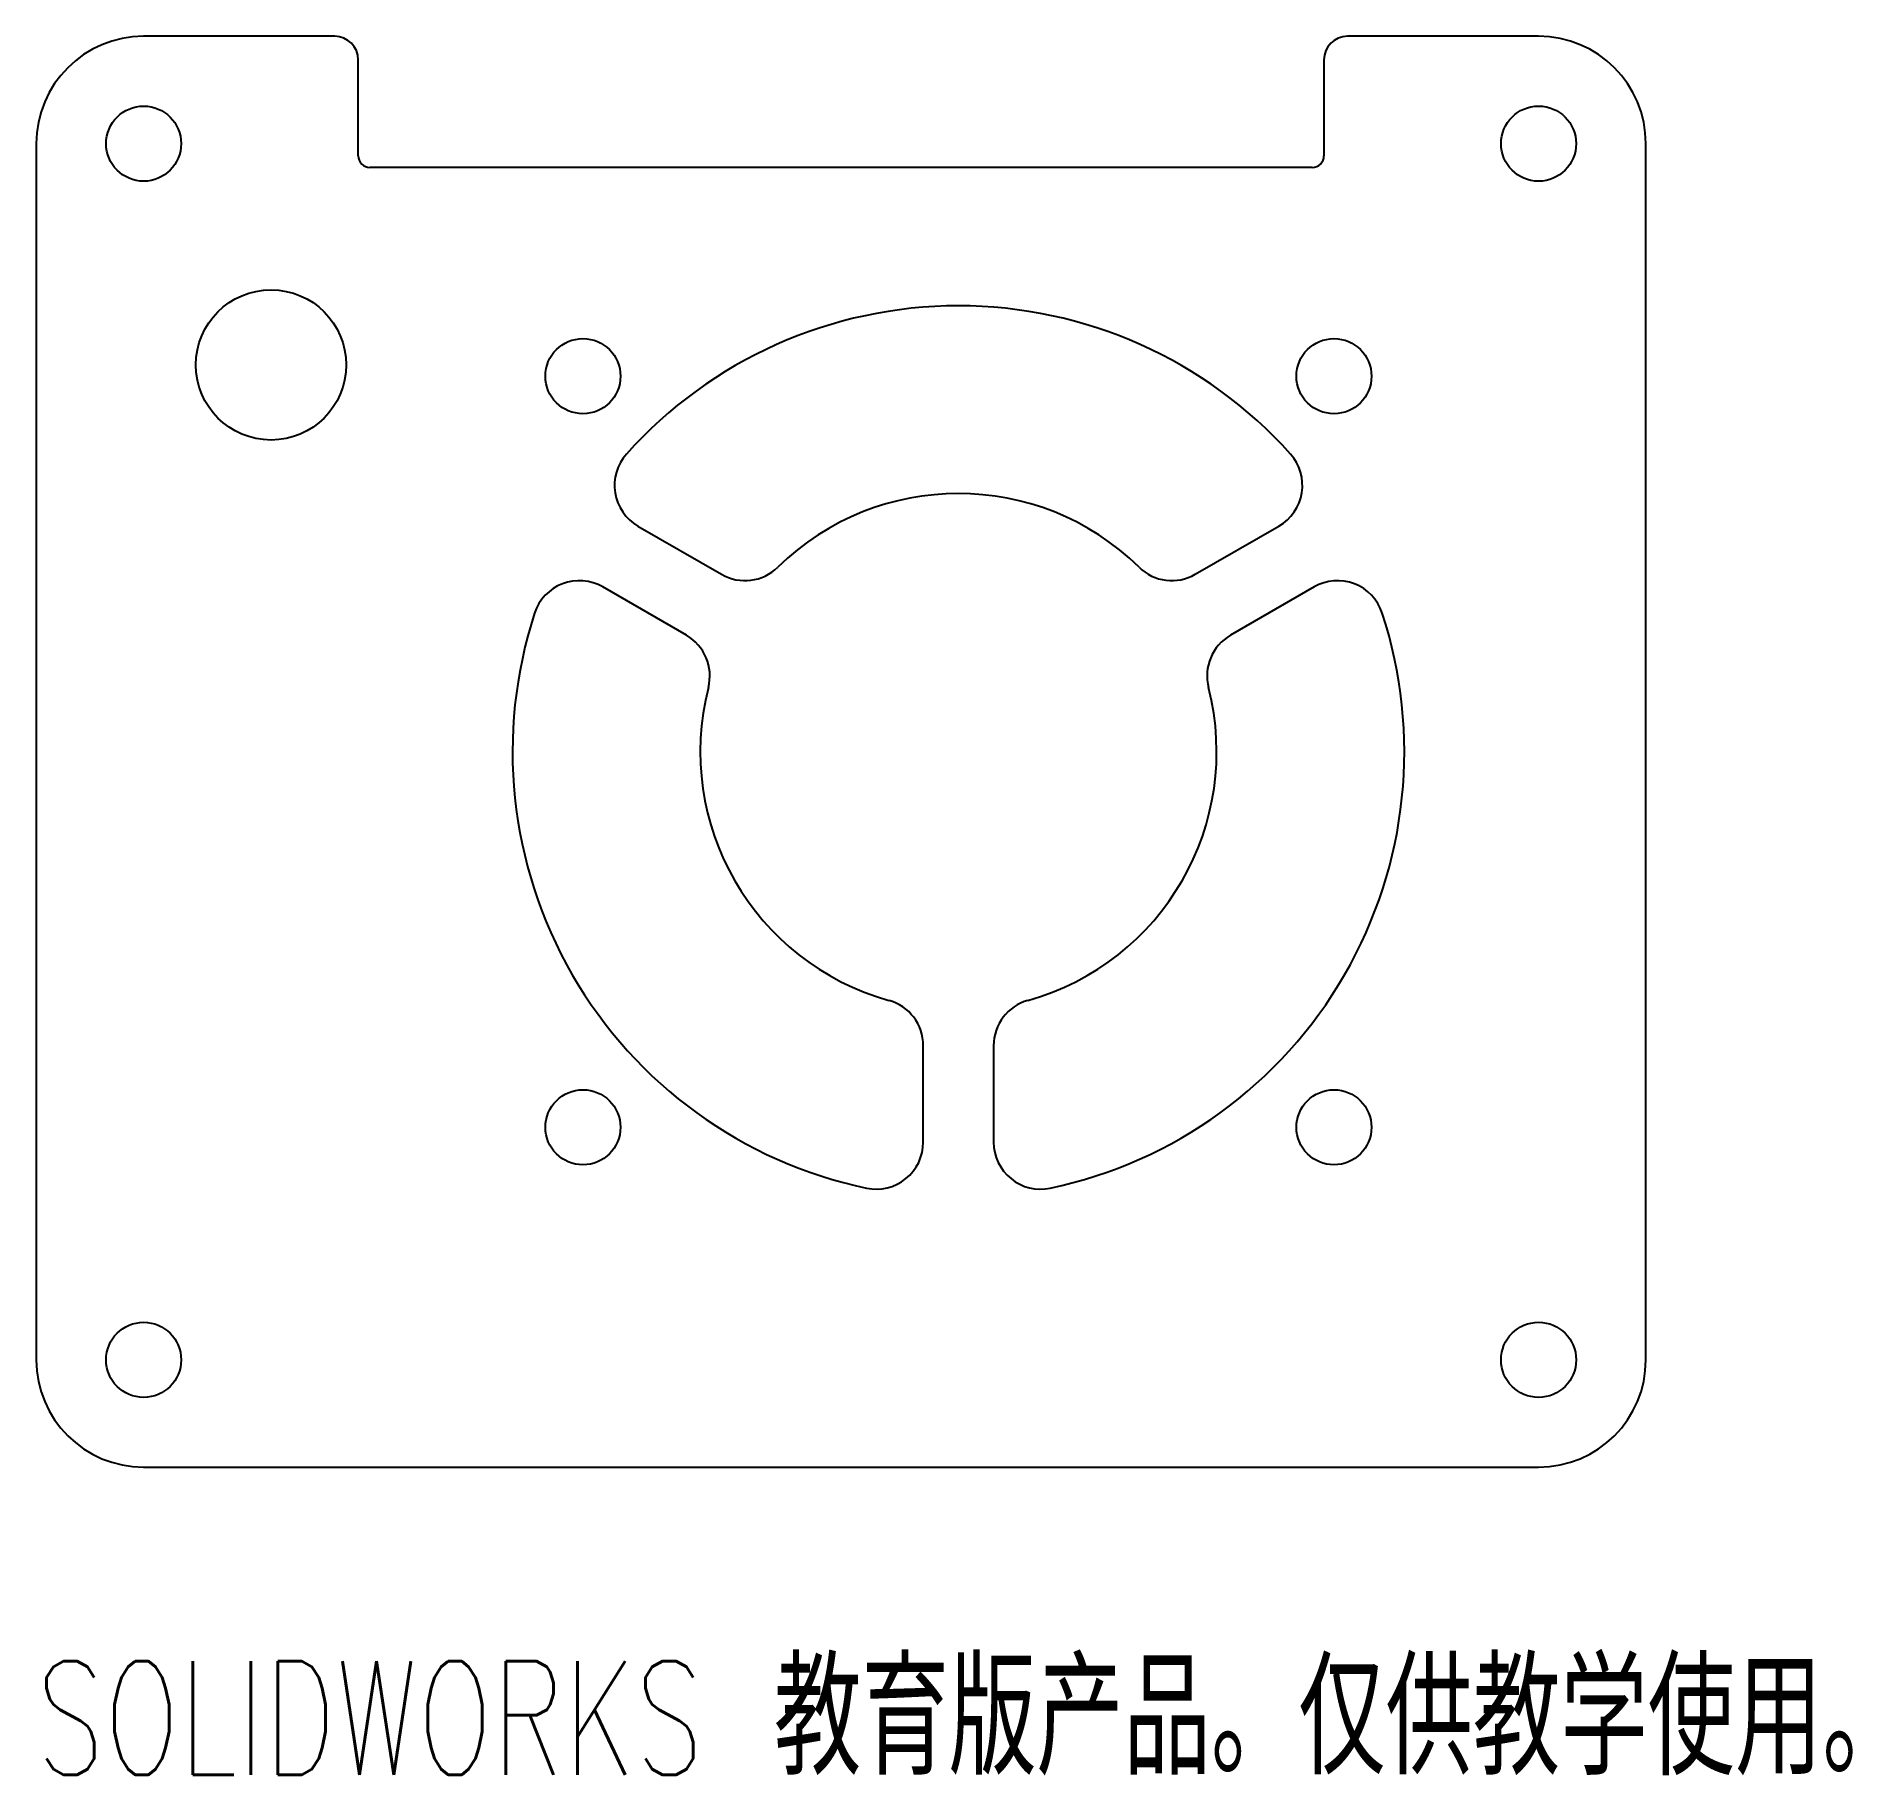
# Model space of a CAD drawing. Header units: millimetres. Extents: x -34.3 to 43.1, y -43.6 to 30.5.
import ezdxf

# ---------------------------------------------------------------- set-up
doc = ezdxf.new("R2010")
doc.units = ezdxf.units.MM
doc.styles.add('SLDTEXTSTYLE0', font='TXT', dxfattribs={"width": 0.7, "bigfont": 'bigfont'})

msp = doc.modelspace()

# ---------------------------------------------------------------- linework, layer by layer
at = {"color": 7, "linetype": 'Continuous', "lineweight": 25}
for p, q in [((-21.574, 30.48), (-29.718, 30.48)), ((29.718, 30.48), (21.574, 30.48)), ((-20.574, 25.392), (-20.574, 29.48)), ((20.574, 29.48), (20.574, 25.392)), ((-34.29, 25.908), (-34.29, -25.908)), ((34.29, -25.908), (34.29, 25.908)), ((20.074, 24.892), (-20.074, 24.892)), ((-8.657, 9.617), (-5.093, 7.559)), ((15.093, 7.559), (18.657, 9.617)), ((-6.593, 4.961), (-10.157, 7.019)), ((20.157, 7.019), (16.593, 4.961)), ((3.5, -16.636), (3.5, -12.52)), ((6.5, -12.52), (6.5, -16.636)), ((-29.718, -30.48), (29.718, -30.48))]:
    msp.add_line(p, q, dxfattribs=at)
for centre, radius in [((-29.718, 25.908), 1.6), ((29.718, 25.908), 1.6), ((-24.29, 16.48), 3.2), ((-11, 16), 1.6), ((21, 16), 1.6), ((-11, -16), 1.6), ((21, -16), 1.6), ((-29.718, -25.908), 1.6), ((29.718, -25.908), 1.6)]:
    msp.add_circle(centre, radius, dxfattribs=at)
for centre, radius, start, end in [((-29.718, 25.908), 4.572, 90, 180), ((-21.574, 29.48), 1, 0, 90), ((21.574, 29.48), 1, 90, 180), ((29.718, 25.908), 4.572, 0, 90), ((-20.074, 25.392), 0.5, 180, 270), ((20.074, 25.392), 0.5, 270, 0), ((5, 0), 19, 41.88116, 138.11884), ((-7.657, 11.349), 2, 138.11884, 240), ((17.657, 11.349), 2, 300, 41.88116), ((5, 0), 11, 45.6185, 134.3815), ((-4.093, 9.291), 2, 240, 314.3815), ((14.093, 9.291), 2, 225.6185, 300), ((-11.157, 5.287), 2, 60, 161.88116), ((21.157, 5.287), 2, 18.11884, 120), ((5, 0), 19, 161.88116, 258.11884), ((5, 0), 19, 281.88116, 18.11884), ((-7.593, 3.229), 2, 345.6185, 60), ((17.593, 3.229), 2, 120, 194.3815), ((5, 0), 11, 165.6185, 254.3815), ((5, 0), 11, 285.6185, 14.3815), ((1.5, -12.52), 2, 0, 74.3815), ((8.5, -12.52), 2, 105.6185, 180), ((1.5, -16.636), 2, 258.11884, 0), ((8.5, -16.636), 2, 180, 281.88116), ((-29.718, -25.908), 4.572, 180, 270), ((29.718, -25.908), 4.572, 270, 0)]:
    msp.add_arc(centre, radius, start, end, dxfattribs=at)

# ---------------------------------------------------------------- texts
at = {"color": 7, "linetype": 'Continuous', "insert": (-34.29, -38.75), "char_height": 4.83362, "attachment_point": 1, "style": 'SLDTEXTSTYLE0'}
msp.add_mtext('SOLIDWORKS 教育版产品。仅供教学使用。', dxfattribs=at)

doc.saveas('drawing.dxf')
